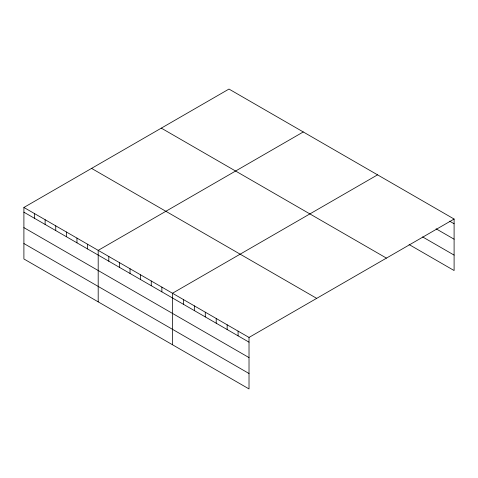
<?xml version="1.0" encoding="UTF-8"?>
<svg xmlns="http://www.w3.org/2000/svg" width="478" height="478" viewBox="0 0 478 478"><rect width="100%" height="100%" fill="white"/><g stroke="black" fill="none" stroke-linecap="round" stroke-linejoin="round"><path stroke-width="0.72" d="M409.078 244.539L454.1 270.536L454.1 219.038L228.98 89.063L23.9 207.464L23.9 258.962L249.02 388.937L249.02 337.438L23.9 207.464M303.267 131.958L98.193 250.358L98.193 301.851M377.56 174.846L172.48 293.247L172.48 344.746M249.02 337.438L454.1 219.038M449.595 221.165L454.1 223.764M436.091 228.801L454.1 239.197M422.582 236.903L454.1 255.097M161.301 128.14L386.427 258.108M91.573 168.393L316.699 298.368M23.9 212.19L249.02 342.164M23.9 227.624L249.02 357.598M23.9 243.529L249.02 373.503M238.086 331.129L238.086 335.849M227.152 324.813L227.152 329.539M216.217 318.497L216.217 323.224M205.283 312.188L205.283 316.914M194.349 305.872L194.349 310.598M183.415 299.563L183.415 304.283M161.869 287.123L161.869 291.843M151.257 280.992L151.257 285.719M140.64 274.868L140.64 279.588M130.028 268.738L130.028 273.464M119.416 262.613L119.416 267.333M108.805 256.483L108.805 261.209M87.576 244.228L87.576 248.954M76.964 238.104L76.964 242.824M66.352 231.973L66.352 236.7M55.741 225.849L55.741 230.569M45.123 219.719L45.123 224.445M34.512 213.594L34.512 218.321"/></g></svg>
